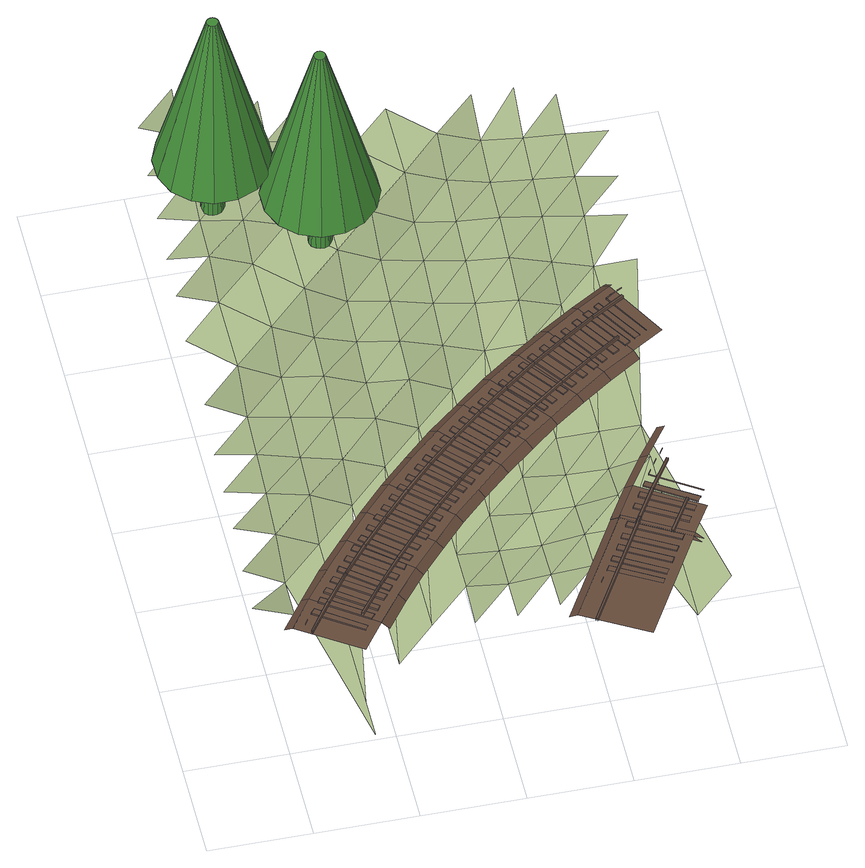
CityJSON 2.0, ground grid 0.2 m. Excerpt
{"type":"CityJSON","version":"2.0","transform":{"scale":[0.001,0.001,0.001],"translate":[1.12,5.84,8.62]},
"CityObjects":{
"tree1":{"type":"SolitaryVegetationObject","attributes":{"species":"1640","class":"1060"},"geometry":[{"type":"MultiSurface","lod":"3","boundaries":[[[0,1,2,3,4,5,6,7,8,9,10,11,12,13,14,15]],[[16,17,4,3]],[[17,18,5,4]],[[18,19,6,5]],[[19,20,7,6]],[[21,22,9,8]],[[22,23,10,9]],[[23,24,11,10]],[[24,25,12,11]],[[25,26,13,12]],[[26,27,14,13]],[[27,28,15,14]],[[28,29,0,15]],[[29,30,1,0]],[[30,31,2,1]],[[31,16,3,2]],[[19,18,17,16,31,30,29,28,27,26,25,24,23,22,21,20]],[[20,21,8,7]],[[32,33,34,35,36,37,38,39,40,41,42,43,44,45,46,47]],[[48,49,36,35]],[[49,50,37,36]],[[50,51,38,37]],[[51,52,39,38]],[[52,53,40,39]],[[53,54,41,40]],[[54,55,42,41]],[[55,56,43,42]],[[56,57,44,43]],[[57,58,45,44]],[[58,59,46,45]],[[59,60,47,46]],[[60,61,32,47]],[[61,62,33,32]],[[62,63,34,33]],[[63,48,35,34]],[[51,50,49,48,63,62,61,60,59,58,57,56,55,54,53,52]]]}]},
"tree2":{"type":"SolitaryVegetationObject","attributes":{"species":"1640","class":"1060"},"geometry":[{"type":"MultiSurface","lod":"3","boundaries":[[[64,65,66,67,68,69,70,71,72,73,74,75,76,77,78,79]],[[80,81,68,67]],[[81,82,69,68]],[[82,83,70,69]],[[83,84,71,70]],[[85,86,73,72]],[[86,87,74,73]],[[87,88,75,74]],[[88,89,76,75]],[[89,90,77,76]],[[90,91,78,77]],[[91,92,79,78]],[[92,93,64,79]],[[93,94,65,64]],[[94,95,66,65]],[[95,80,67,66]],[[83,82,81,80,95,94,93,92,91,90,89,88,87,86,85,84]],[[84,85,72,71]],[[96,97,98,99,100,101,102,103,104,105,106,107,108,109,110,111]],[[112,113,100,99]],[[113,114,101,100]],[[114,115,102,101]],[[115,116,103,102]],[[116,117,104,103]],[[117,118,105,104]],[[118,119,106,105]],[[119,120,107,106]],[[120,121,108,107]],[[121,122,109,108]],[[122,123,110,109]],[[123,124,111,110]],[[124,125,96,111]],[[125,126,97,96]],[[126,127,98,97]],[[127,112,99,98]],[[115,114,113,112,127,126,125,124,123,122,121,120,119,118,117,116]]]}]},
"terrain1":{"type":"TINRelief","geometry":[{"type":"CompositeSurface","lod":"3","boundaries":[[[128,129,130]],[[131,132,128]],[[133,134,131]],[[128,135,136]],[[137,138,133]],[[136,131,128]],[[137,139,140]],[[141,133,131]],[[142,143,139]],[[141,131,136]],[[144,137,133]],[[136,145,146]],[[144,133,141]],[[147,139,137]],[[148,142,149]],[[147,137,144]],[[150,142,139]],[[146,141,136]],[[151,152,149]],[[147,150,139]],[[149,142,153]],[[154,144,141]],[[155,156,151]],[[153,142,150]],[[154,141,146]],[[157,147,144]],[[155,158,159]],[[160,161,162]],[[146,161,160]],[[163,151,149]],[[157,144,154]],[[164,150,147]],[[165,166,158]],[[149,153,163]],[[167,155,151]],[[164,147,157]],[[168,153,150]],[[169,170,165]],[[160,154,146]],[[167,151,163]],[[171,158,155]],[[164,168,150]],[[172,157,154]],[[163,153,173]],[[171,155,167]],[[174,165,158]],[[173,153,168]],[[172,154,160]],[[175,164,157]],[[171,174,158]],[[176,162,177]],[[160,162,176]],[[178,167,163]],[[179,177,180]],[[175,157,172]],[[181,168,164]],[[182,165,174]],[[163,173,178]],[[183,171,167]],[[184,185,177]],[[181,164,175]],[[176,177,185]],[[186,173,168]],[[176,172,160]],[[183,167,178]],[[184,177,179]],[[187,174,171]],[[181,186,168]],[[188,175,172]],[[178,173,189]],[[187,171,183]],[[190,185,184]],[[189,173,186]],[[191,179,192]],[[188,172,176]],[[193,181,175]],[[187,194,174]],[[195,183,178]],[[196,184,179]],[[176,185,197]],[[193,175,188]],[[197,185,190]],[[181,198,186]],[[178,189,195]],[[196,179,191]],[[199,190,184]],[[200,187,183]],[[198,181,193]],[[201,189,186]],[[197,188,176]],[[200,183,195]],[[199,184,196]],[[198,201,186]],[[202,191,203]],[[195,189,204]],[[205,193,188]],[[206,187,200]],[[207,190,199]],[[204,189,201]],[[208,196,191]],[[205,188,197]],[[209,198,193]],[[202,208,191]],[[210,200,195]],[[211,199,196]],[[197,190,212]],[[212,190,207]],[[209,193,205]],[[213,201,198]],[[195,204,210]],[[211,196,208]],[[214,207,199]],[[213,198,209]],[[215,204,201]],[[212,205,197]],[[214,199,211]],[[216,200,210]],[[213,215,201]],[[217,208,202]],[[218,209,205]],[[210,204,219]],[[220,207,214]],[[219,204,215]],[[221,211,208]],[[218,205,212]],[[222,213,209]],[[212,207,223]],[[223,207,220]],[[217,221,208]],[[224,214,211]],[[222,209,218]],[[225,215,213]],[[210,219,226]],[[224,211,221]],[[227,220,214]],[[225,213,222]],[[228,219,215]],[[229,218,212]],[[227,214,224]],[[225,228,215]],[[217,230,231]],[[229,212,223]],[[232,222,218]],[[226,219,233]],[[231,221,217]],[[233,219,228]],[[231,224,221]],[[232,218,229]],[[234,225,222]],[[223,220,235]],[[235,220,227]],[[236,230,237]],[[236,227,224]],[[234,222,232]],[[231,230,236]],[[238,228,225]],[[235,229,223]],[[236,224,231]],[[238,225,234]],[[239,233,228]],[[240,232,229]],[[238,239,228]],[[240,229,235]],[[241,234,232]],[[242,227,236]],[[243,233,239]],[[235,227,242]],[[241,232,240]],[[244,238,234]],[[244,234,241]],[[245,239,238]],[[242,240,235]],[[245,238,244]],[[246,241,240]],[[245,247,239]],[[246,240,242]],[[242,236,248]],[[249,244,241]],[[249,241,246]],[[250,245,244]],[[250,244,249]],[[251,246,242]],[[252,245,250]],[[253,249,246]],[[254,250,249]]]}]},
"railway1":{"type":"Railway","attributes":{"function":"1855"},"geometry":[{"type":"MultiSurface","lod":"3","boundaries":[[[255,256,257,258]],[[259,260,261,262]],[[263,264,265,266]],[[267,268,269,270]],[[271,267,270,272]],[[268,273,274,269]],[[273,271,272,274]],[[256,275,276,257]],[[277,278,279,280]],[[264,281,282,265]],[[283,266,265,282]],[[258,257,284,285]],[[286,263,266,283]],[[287,288,289,290]],[[278,291,292,279]],[[293,280,279,292]],[[294,277,280,293]],[[270,269,295,296]],[[272,270,296,297]],[[269,274,298,295]],[[274,272,297,298]],[[299,300,301,302]],[[288,303,304,289]],[[305,290,289,304]],[[306,287,290,305]],[[291,294,293,292]],[[307,308,309,310]],[[300,311,312,301]],[[313,302,301,312]],[[285,284,314,315]],[[316,317,318,319]],[[320,316,319,321]],[[317,322,323,318]],[[322,320,321,323]],[[324,299,302,313]],[[303,306,305,304]],[[257,276,325,326,314,284]],[[327,328,329,330]],[[308,331,332,309]],[[333,310,309,332]],[[296,295,334,335]],[[336,307,310,333]],[[295,298,337,334]],[[297,296,335,338]],[[298,297,338,337]],[[276,339,340,325]],[[311,324,313,312]],[[341,342,343,344]],[[328,345,346,329]],[[347,330,329,346]],[[348,327,330,347]],[[331,336,333,332]],[[349,350,351,352]],[[319,318,353,354]],[[342,355,356,343]],[[318,323,357,353]],[[321,319,354,358]],[[323,321,358,357]],[[315,314,359,360]],[[361,344,343,356]],[[362,341,344,361]],[[345,348,347,346]],[[350,363,364,351]],[[365,366,367,368]],[[325,340,369,326]],[[370,352,351,364]],[[335,334,371,372]],[[338,335,372,373]],[[334,337,374,371]],[[337,338,373,374]],[[375,349,352,370]],[[355,362,361,356]],[[314,326,376,359]],[[366,377,378,367]],[[379,380,381,382]],[[383,368,367,378]],[[363,375,370,364]],[[384,365,368,383]],[[354,353,385,386]],[[353,357,387,385]],[[358,354,386,388]],[[357,358,388,387]],[[360,359,389,390]],[[391,392,393,394]],[[380,395,396,381]],[[397,382,381,396]],[[377,384,383,378]],[[398,379,382,397]],[[326,369,399,376]],[[372,371,400,401]],[[392,402,403,393]],[[371,374,404,400]],[[373,372,401,405]],[[374,373,405,404]],[[406,407,408,409]],[[410,394,393,403]],[[411,391,394,410]],[[395,398,397,396]],[[359,376,412,389]],[[407,413,414,408]],[[415,416,417,418]],[[419,409,408,414]],[[402,411,410,403]],[[386,385,420,421]],[[422,406,409,419]],[[388,386,421,423]],[[385,387,424,420]],[[387,388,423,424]],[[390,389,425,426]],[[416,427,428,417]],[[429,430,431,432]],[[433,418,417,428]],[[413,422,419,414]],[[376,399,434,412]],[[435,415,418,433]],[[401,400,436,437]],[[400,404,438,436]],[[405,401,437,439]],[[404,405,439,438]],[[430,440,441,431]],[[442,432,431,441]],[[443,444,445,446]],[[427,435,433,428]],[[447,429,432,442]],[[444,448,449,445]],[[421,420,450,451]],[[420,424,452,450]],[[423,421,451,453]],[[424,423,453,452]],[[454,455,456,457]],[[440,447,442,441]],[[458,446,445,449]],[[459,443,446,458]],[[426,425,460,461]],[[389,412,462,463,460,425]],[[412,434,464,462]],[[455,465,466,456]],[[467,457,456,466]],[[448,459,458,449]],[[468,469,470,471]],[[472,454,457,467]],[[437,436,473,474]],[[436,438,475,473]],[[438,439,476,475]],[[469,477,478,470]],[[465,472,467,466]],[[479,471,470,478]],[[480,481,482,483]],[[484,468,471,479]],[[451,450,485,486]],[[450,452,487,485]],[[453,451,486,488]],[[452,453,488,487]],[[439,437,474,489,490,476]],[[481,491,492,482]],[[477,484,479,478]],[[493,483,482,492]],[[494,495,496,497]],[[498,480,483,493]],[[462,464,499,463]],[[461,460,500,501]],[[495,502,503,496]],[[504,497,496,503]],[[491,498,493,492]],[[474,473,505,489]],[[473,475,506,505]],[[507,508,509,510]],[[475,476,490,506]],[[511,494,497,504]],[[460,463,512,500]],[[508,513,514,509]],[[502,511,504,503]],[[515,510,509,514]],[[516,517,518,519]],[[520,507,510,515]],[[486,485,521,522]],[[485,487,523,521]],[[488,486,522,524]],[[487,488,524,523]],[[525,526,527,528]],[[529,530,531,532]],[[517,533,534,518]],[[513,520,515,514]],[[463,499,535,512]],[[536,519,518,534]],[[537,538,539,540]],[[501,500,541,542]],[[543,516,519,536]],[[544,545,546,547]],[[538,548,549,539]],[[550,551,552,553]],[[554,550,553,555]],[[489,505,556,557]],[[558,554,555,559]],[[533,543,536,534]],[[490,489,557,560]],[[505,506,561,556]],[[506,490,560,561]],[[562,563,564,565]],[[566,540,539,549]],[[567,537,540,566]],[[568,569,570,571]],[[500,512,572,541]],[[573,547,546,574]],[[548,567,566,549]],[[569,575,576,570]],[[577,529,532,578]],[[579,580,581,582]],[[583,544,547,573]],[[522,521,584,585]],[[521,523,586,584]],[[524,522,585,587]],[[523,524,587,586]],[[588,571,570,576]],[[563,589,590,564]],[[591,568,571,588]],[[592,593,594,595]],[[596,565,564,590]],[[597,562,565,596]],[[512,535,598,572]],[[599,600,601,602]],[[575,591,588,576]],[[593,603,604,594]],[[580,605,606,581]],[[607,595,594,604]],[[542,541,608,609]],[[610,582,581,606]],[[611,592,595,607]],[[612,613,614,615]],[[616,579,582,610]],[[617,618,619,620]],[[557,556,621,622]],[[560,557,622,623]],[[556,561,624,621]],[[561,560,623,624]],[[613,625,626,614]],[[603,611,607,604]],[[600,627,628,601]],[[629,615,614,626]],[[630,602,601,628]],[[541,572,631,608]],[[632,599,602,630]],[[633,612,615,629]],[[634,635,636,637]],[[638,639,640,641]],[[585,584,642,643]],[[587,585,643,644]],[[584,586,645,642]],[[586,587,644,645]],[[605,616,610,606]],[[625,633,629,626]],[[618,646,647,619]],[[648,649,650,651]],[[639,652,653,640]],[[654,620,619,647]],[[655,617,620,654]],[[656,641,640,653]],[[657,658,635,634]],[[572,598,659,631]],[[660,661,662,663]],[[664,638,641,656]],[[665,666,667,668]],[[661,669,670,662]],[[669,671,672,670]],[[577,529,530,673]],[[627,632,630,628]],[[674,675,676,677]],[[666,678,679,667]],[[652,664,656,653]],[[680,668,667,679]],[[609,608,681,682]],[[649,683,684,650]],[[685,651,650,684]],[[686,665,668,680]],[[635,658,687,636]],[[646,655,654,647]],[[688,648,651,685]],[[689,690,691,692]],[[693,694,695,696]],[[622,621,697,698]],[[621,624,699,697]],[[623,622,698,700]],[[624,623,700,699]],[[637,636,701,702]],[[678,686,680,679]],[[675,703,704,676]],[[694,705,706,695]],[[608,631,707,681]],[[708,677,676,704]],[[709,710,711,712]],[[710,713,714,711]],[[715,696,695,706]],[[713,716,717,714]],[[718,674,677,708]],[[719,720,721,722]],[[723,693,696,715]],[[643,642,724,725]],[[644,643,725,726]],[[642,645,727,724]],[[645,644,726,727]],[[728,729,730,731]],[[690,732,733,691]],[[663,662,734,735]],[[672,663,735,736]],[[662,670,737,734]],[[738,692,691,733]],[[705,723,715,706]],[[670,672,736,737]],[[631,659,739,707]],[[740,689,692,738]],[[729,741,742,730]],[[743,744,745,746]],[[747,731,730,742]],[[748,728,731,747]],[[720,749,750,721]],[[751,752,753,754]],[[741,748,747,742]],[[752,755,756,753]],[[682,681,757,758]],[[759,760,761,762]],[[702,701,763,764]],[[765,754,753,756]],[[766,751,754,765]],[[698,697,767,768]],[[697,699,769,767]],[[700,698,768,770]],[[699,700,770,769]],[[771,772,773,774]],[[755,766,765,756]],[[681,707,775,757]],[[772,776,777,773]],[[725,724,778,779]],[[724,727,780,778]],[[726,725,779,781]],[[727,726,781,780]],[[782,774,773,777]],[[783,771,774,782]],[[707,739,784,775]],[[785,786,787,788]],[[776,783,782,777]],[[786,789,790,787]],[[791,788,787,790]],[[792,785,788,791]],[[793,794,795,796]],[[758,757,797,798]],[[789,792,791,790]],[[794,799,800,795]],[[768,767,801,802]],[[803,796,795,800]],[[767,769,804,801]],[[770,768,802,805]],[[769,770,805,804]],[[806,793,796,803]],[[757,775,807,797]],[[808,809,810,811]],[[809,812,813,810]],[[814,815,816,817]],[[798,797,818,819]],[[820,821,822,823]]]}]}
},
"vertices":[
[112,1161,732],[107,1161,732],[103,1159,732],[100,1156,732],[99,1152,732],[99,1147,732],[101,1143,732],[104,1140,732],[108,1139,732],[112,1139,732],[116,1141,732],[119,1144,732],[121,1148,732],[121,1152,732],[119,1156,732],[116,1159,732],[16,1210,360],[0,1170,360],[1,1126,360],[18,1086,360],[49,1056,360],[89,1040,360],[133,1041,360],[173,1058,360],[203,1089,360],[219,1129,360],[219,1173,360],[202,1213,360],[170,1243,360],[130,1259,360],[86,1259,360],[46,1242,360],[112,1164,416],[107,1164,416],[101,1162,416],[97,1158,416],[95,1152,416],[95,1147,416],[97,1141,416],[102,1137,416],[107,1135,416],[113,1135,416],[118,1137,416],[122,1142,416],[124,1147,416],[124,1153,416],[122,1158,416],[118,1162,416],[91,1162,230],[88,1154,230],[88,1145,230],[91,1137,230],[98,1131,230],[106,1128,230],[114,1128,230],[122,1131,230],[128,1138,230],[132,1146,230],[132,1154,230],[128,1162,230],[122,1168,230],[114,1172,230],[105,1172,230],[97,1168,230],
[296,1084,680],[291,1084,680],[287,1082,680],[284,1079,680],[283,1075,680],[283,1070,680],[285,1066,680],[288,1063,680],[292,1062,680],[296,1062,680],[300,1064,680],[303,1067,680],[305,1071,680],[305,1075,680],[303,1079,680],[300,1082,680],[200,1133,308],[184,1093,308],[185,1049,308],[202,1009,308],[233,979,308],[273,963,308],[317,964,308],[357,981,308],[387,1012,308],[403,1052,308],[403,1096,308],[386,1136,308],[354,1166,308],[314,1182,308],[270,1182,308],[230,1165,308],[296,1087,364],[291,1087,364],[285,1085,364],[281,1081,364],[279,1075,364],[279,1070,364],[281,1064,364],[286,1060,364],[291,1058,364],[297,1058,364],[302,1060,364],[306,1065,364],[308,1070,364],[308,1076,364],[306,1081,364],[302,1085,364],[275,1085,178],[272,1077,178],[272,1068,178],[275,1060,178],[282,1054,178],[290,1051,178],[298,1051,178],[306,1054,178],[312,1061,178],[316,1069,178],[316,1077,178],[312,1085,178],[306,1091,178],[298,1095,178],[289,1095,178],[281,1091,178],
[79,400,20],[0,320,56],[79,320,20],[79,480,66],[0,400,72],[79,560,92],[0,480,101],[160,0,20],[160,480,20],[79,640,111],[0,560,114],[79,720,127],[0,640,129],[160,560,68],[79,800,180],[0,720,180],[160,640,84],[160,80,20],[240,560,20],[160,720,107],[0,880,180],[79,960,180],[160,800,129],[79,1040,219],[0,960,217],[160,880,180],[240,640,59],[79,1120,229],[0,1040,230],[240,720,87],[79,1200,265],[0,1120,255],[319,640,20],[240,160,20],[319,240,20],[160,1040,180],[240,800,114],[79,1280,287],[0,1200,286],[160,1120,213],[240,880,133],[79,1360,329],[0,1280,329],[160,1200,239],[319,720,66],[240,960,180],[160,1280,255],[319,800,76],[400,720,20],[400,320,20],[240,1120,180],[480,320,8],[400,240,8],[319,880,101],[160,1360,284],[240,1200,214],[480,400,11],[400,400,20],[319,960,126],[240,1280,233],[400,800,66],[319,1040,180],[480,480,20],[559,320,15],[480,240,8],[400,880,85],[240,1360,258],[319,1200,180],[559,400,8],[480,800,20],[400,960,108],[559,480,8],[319,1280,220],[400,1040,133],[640,320,20],[559,240,20],[400,1120,180],[480,880,53],[319,1360,233],[559,560,20],[640,400,18],[480,960,82],[400,1280,180],[640,480,8],[559,880,20],[480,1040,111],[640,560,8],[480,1120,129],[400,1360,215],[720,400,20],[559,960,63],[480,1200,180],[640,640,20],[720,480,20],[559,1040,92],[640,880,20],[720,560,5],[559,1120,113],[480,1360,180],[720,640,20],[559,1200,140],[640,960,52],[799,160,20],[799,560,20],[640,1040,82],[559,1280,180],[640,1120,105],[720,960,20],[799,640,20],[880,240,20],[640,1200,114],[640,1280,142],[720,1040,50],[720,1120,88],[799,1040,20],[640,1360,180],[720,1200,103],[720,1280,130],[799,1120,71],[720,1360,180],[880,1040,20],[799,1200,92],[799,1280,121],[880,1120,56],[799,1360,143],[880,1200,74],[880,1280,111],
[53,287,20],[67,278,31],[111,343,31],[99,352,20],[97,291,31],[91,281,31],[91,281,34],[97,291,34],[115,315,31],[107,305,31],[107,305,34],[115,315,34],[97,258,34],[97,258,40],[140,322,40],[140,322,34],[99,256,34],[144,319,34],[99,256,40],[144,319,40],[186,198,31],[228,258,31],[132,340,31],[125,330,31],[125,330,34],[132,340,34],[196,244,31],[196,244,34],[202,253,34],[160,406,31],[146,416,20],[202,253,31],[148,361,31],[140,352,31],[140,352,34],[148,361,34],[212,268,31],[212,268,34],[220,278,34],[220,278,31],[188,384,40],[188,384,34],[190,382,34],[190,382,40],[166,385,31],[158,375,31],[158,375,34],[166,385,34],[228,287,31],[228,287,34],[234,296,34],[234,296,31],[182,407,31],[176,397,31],[176,397,34],[182,407,34],[244,310,31],[244,310,34],[253,320,34],[210,468,31],[198,478,20],[196,282,34],[196,282,40],[242,342,40],[242,342,34],[200,280,34],[244,340,34],[200,280,40],[244,340,40],[253,320,31],[273,318,31],[319,375,31],[202,430,31],[194,420,31],[194,420,34],[202,430,34],[259,329,31],[259,329,34],[267,339,34],[236,445,40],[236,445,34],[267,339,31],[240,442,40],[240,442,34],[242,249,20],[285,308,20],[220,453,31],[212,443,31],[212,443,34],[220,453,34],[277,352,31],[277,352,34],[285,362,34],[285,362,31],[238,473,31],[230,464,31],[230,464,34],[238,473,34],[289,401,40],[289,401,34],[297,375,31],[297,375,34],[293,399,40],[293,399,34],[261,528,31],[250,539,20],[303,385,34],[303,385,31],[311,394,31],[311,394,34],[257,496,31],[250,487,31],[250,487,34],[257,496,34],[331,365,20],[319,403,34],[289,504,40],[289,504,34],[291,501,34],[291,501,40],[319,403,31],[369,431,31],[331,416,31],[331,416,34],[277,518,31],[269,509,31],[269,509,34],[277,518,34],[339,425,34],[339,425,31],[339,458,40],[339,458,34],[341,456,40],[341,456,34],[315,586,31],[303,597,20],[295,538,31],[287,529,31],[287,529,34],[295,538,34],[351,438,31],[351,438,34],[359,447,34],[359,447,31],[380,421,20],[341,561,40],[341,561,34],[367,456,31],[367,456,34],[345,558,40],[345,558,34],[315,560,31],[307,551,31],[307,551,34],[315,560,34],[375,465,34],[375,465,31],[418,486,31],[386,477,31],[386,477,34],[335,581,31],[327,573,31],[327,573,34],[335,581,34],[394,486,34],[390,514,40],[390,514,34],[394,486,31],[394,511,34],[394,511,40],[371,642,31],[361,653,20],[406,499,31],[406,499,34],[355,601,31],[347,592,31],[347,592,34],[355,601,34],[414,508,34],[430,475,20],[414,508,31],[396,616,40],[396,616,34],[400,613,40],[400,613,34],[424,516,31],[424,516,34],[432,524,34],[377,622,31],[369,613,31],[369,613,34],[377,622,34],[432,524,31],[444,537,31],[444,537,34],[444,567,40],[444,567,34],[446,564,40],[446,564,34],[396,641,31],[388,632,31],[388,632,34],[396,641,34],[452,545,34],[452,545,31],[430,696,31],[418,708,20],[472,538,31],[525,589,31],[483,527,20],[462,553,31],[462,553,34],[471,562,34],[418,661,31],[410,653,31],[410,653,34],[418,661,34],[471,562,31],[454,669,40],[454,669,34],[456,666,40],[456,666,34],[483,574,31],[483,574,34],[492,582,34],[440,681,31],[430,673,31],[430,673,34],[440,681,34],[492,582,31],[500,619,40],[500,619,34],[502,616,40],[502,616,34],[513,720,34],[515,717,34],[505,594,31],[505,594,34],[513,602,34],[460,699,31],[452,691,31],[452,691,34],[460,699,34],[513,602,31],[537,577,20],[490,748,31],[480,760,20],[523,610,31],[523,610,34],[531,618,34],[513,720,40],[515,717,40],[483,718,31],[474,711,31],[474,711,34],[483,718,34],[531,618,31],[582,638,31],[545,629,31],[545,629,34],[553,637,34],[505,738,31],[497,730,31],[497,730,34],[505,738,34],[553,637,31],[557,668,40],[557,668,34],[559,665,40],[559,665,34],[648,276,31],[642,266,31],[642,266,34],[648,276,34],[712,422,31],[698,430,20],[569,206,20],[583,198,31],[567,649,31],[567,649,34],[593,625,20],[576,656,34],[527,755,31],[517,747,31],[517,747,34],[527,755,34],[551,798,31],[541,811,20],[576,656,31],[664,302,31],[658,292,31],[658,292,34],[664,302,34],[586,664,31],[586,664,34],[743,404,40],[743,404,34],[611,175,34],[611,175,40],[747,402,40],[615,173,40],[574,770,40],[574,770,34],[747,402,34],[615,173,34],[576,766,34],[576,766,40],[676,324,31],[670,314,31],[670,314,34],[676,324,34],[595,671,34],[595,671,31],[549,774,31],[541,766,31],[541,766,34],[549,774,34],[640,684,31],[757,248,34],[752,238,34],[609,682,31],[609,682,34],[837,350,31],[708,126,31],[692,350,31],[686,339,31],[686,339,34],[692,350,34],[757,248,31],[615,716,40],[615,716,34],[618,713,40],[618,713,34],[618,690,34],[763,260,31],[763,260,34],[618,690,31],[573,792,31],[564,785,31],[564,785,34],[573,792,34],[769,270,34],[769,270,31],[650,672,20],[706,375,31],[700,365,31],[700,365,34],[706,375,34],[632,701,31],[632,701,34],[779,285,31],[779,285,34],[640,708,34],[615,846,31],[605,859,20],[785,296,34],[640,708,31],[595,808,31],[586,801,31],[586,801,34],[595,808,34],[785,296,31],[721,401,31],[715,391,31],[715,391,34],[721,401,34],[636,817,40],[636,817,34],[638,813,34],[638,813,40],[650,715,31],[650,715,34],[793,311,31],[793,311,34],[660,722,34],[799,321,34],[699,729,31],[799,321,31],[660,722,31],[694,424,20],[708,416,31],[750,487,31],[736,495,20],[619,826,31],[609,819,31],[609,819,34],[619,826,34],[676,762,40],[676,762,34],[678,758,34],[678,758,40],[809,337,31],[809,337,34],[744,442,31],[738,432,31],[738,432,34],[744,442,34],[674,733,31],[674,733,34],[815,347,34],[815,347,31],[684,740,34],[845,334,20],[831,342,31],[709,716,20],[735,393,34],[735,393,40],[779,467,40],[779,467,34],[684,740,31],[640,842,31],[630,835,31],[630,835,34],[640,842,34],[739,390,40],[783,465,40],[739,390,34],[783,465,34],[851,342,20],[759,468,31],[753,457,31],[753,457,34],[759,468,34],[693,747,31],[693,747,34],[703,754,34],[680,891,31],[670,904,20],[831,376,31],[831,377,34],[837,387,34],[703,754,31],[872,410,31],[837,387,31],[773,491,31],[767,481,31],[767,481,34],[773,491,34],[666,859,31],[656,852,31],[656,852,34],[666,859,34],[700,861,40],[700,861,34],[702,858,40],[702,858,34],[793,553,31],[779,562,20],[846,402,31],[846,402,34],[718,764,31],[718,764,34],[759,772,31],[852,412,34],[793,358,34],[793,358,40],[838,431,40],[838,431,34],[797,355,40],[841,429,40],[728,771,34],[797,355,34],[841,429,34],[852,412,31],[789,516,31],[783,506,31],[783,506,34],[789,516,34],[728,771,31],[738,805,40],[738,805,34],[740,802,34],[740,802,40],[690,876,31],[680,869,31],[680,869,34],[690,876,34],[858,422,31],[858,422,34],[823,533,40],[823,533,34],[826,531,34],[826,531,40],[865,432,34],[769,758,20],[865,432,31],[742,781,31],[742,781,34],[805,541,31],[799,531,31],[799,531,34],[805,541,34],[752,788,34],[752,788,31],[874,447,31],[874,447,34],[713,891,31],[703,885,31],[703,885,34],[713,891,34],[761,794,31],[761,794,34],[746,934,31],[738,948,20],[822,563,31],[815,553,31],[815,553,34],[822,563,34],[838,618,31],[826,627,20],[771,801,34],[771,801,31],[765,904,40],[765,904,34],[767,900,40],[767,900,34],[738,907,31],[728,901,31],[728,901,34],[738,907,34],[823,812,31],[785,810,31],[785,810,34],[801,846,40],[801,846,34],[803,843,40],[803,843,34],[797,817,34],[797,817,31],[831,799,20],[763,923,31],[752,917,31],[752,917,34],[763,923,34],[811,826,31],[811,826,34],[821,833,34],[821,833,31],[785,937,31],[775,931,31],[775,931,34],[785,937,34],[814,975,31],[805,989,20],[832,839,31],[832,839,34],[830,943,40],[830,943,34],[842,845,34],[832,939,40],[832,939,34],[842,845,31],[885,850,31],[812,953,31],[801,946,31],[801,946,34],[812,953,34],[857,854,31],[857,854,34],[820,958,31],[809,952,31],[809,952,34],[820,958,34],[819,978,31],[811,992,20],[835,966,31],[825,961,31],[825,961,34],[835,966,34]
]}
